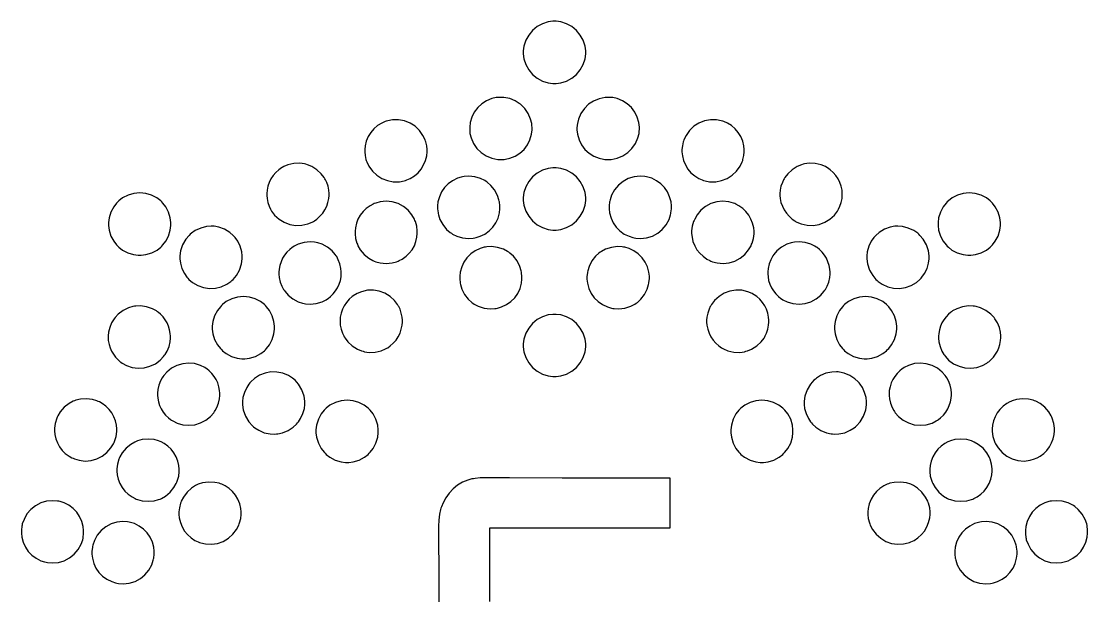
# Model space of a CAD drawing. Header units: millimetres. Extents: x 0 to 289, y 0 to 150.
# Drawn here: x 251.36 to 261.48, y 93.57 to 99.03 of the extents above; entities that cross this region are included whole.
import ezdxf

# ---------------------------------------------------------------- set-up
doc = ezdxf.new("R2010")
doc.units = ezdxf.units.MM
doc.header["$MEASUREMENT"] = 0
doc.layers.add('ENGRAVE', color=3, linetype='Continuous')

msp = doc.modelspace()

# ---------------------------------------------------------------- linework, layer by layer
at = {"layer": 'ENGRAVE'}
for points in [[(256.416, 98.435), (256.431, 98.435), (256.475, 98.441), (256.531, 98.458), (256.581, 98.486), (256.625, 98.522), (256.661, 98.565), (256.688, 98.616), (256.706, 98.671), (256.712, 98.716), (256.712, 98.731), (256.712, 98.746), (256.706, 98.79), (256.688, 98.846), (256.661, 98.896), (256.625, 98.939), (256.581, 98.976), (256.531, 99.003), (256.475, 99.02), (256.431, 99.026), (256.416, 99.026), (256.401, 99.026), (256.356, 99.02), (256.301, 99.003), (256.251, 98.976), (256.207, 98.939), (256.171, 98.896), (256.143, 98.846), (256.126, 98.79), (256.12, 98.746), (256.12, 98.731), (256.12, 98.716), (256.126, 98.671), (256.143, 98.616), (256.171, 98.565), (256.207, 98.522), (256.251, 98.486), (256.301, 98.458), (256.356, 98.441), (256.401, 98.435), (256.416, 98.435)], [(255.938, 97.714), (255.952, 97.716), (255.993, 97.725), (256.043, 97.745), (256.088, 97.774), (256.127, 97.81), (256.159, 97.853), (256.182, 97.9), (256.197, 97.953), (256.203, 97.994), (256.203, 98.008), (256.203, 98.016), (256.201, 98.037), (256.201, 98.039), (256.2, 98.054), (256.189, 98.097), (256.167, 98.15), (256.135, 98.197), (256.104, 98.229), (256.093, 98.238), (256.082, 98.247), (256.044, 98.27), (255.991, 98.292), (255.934, 98.303), (255.891, 98.304), (255.876, 98.303), (255.862, 98.301), (255.821, 98.292), (255.771, 98.271), (255.726, 98.242), (255.687, 98.206), (255.655, 98.164), (255.631, 98.116), (255.616, 98.064), (255.611, 98.022), (255.611, 98.008), (255.611, 98.001), (255.613, 97.98), (255.613, 97.977), (255.614, 97.962), (255.625, 97.919), (255.648, 97.865), (255.68, 97.818), (255.721, 97.779), (255.768, 97.747), (255.821, 97.725), (255.878, 97.714), (255.923, 97.713), (255.938, 97.714)], [(256.631, 98.039), (256.631, 98.037), (256.629, 98.015), (256.629, 98.008), (256.629, 97.994), (256.634, 97.953), (256.649, 97.9), (256.673, 97.853), (256.705, 97.81), (256.744, 97.774), (256.789, 97.745), (256.839, 97.725), (256.88, 97.716), (256.894, 97.714), (256.909, 97.713), (256.954, 97.714), (257.011, 97.725), (257.064, 97.747), (257.111, 97.779), (257.151, 97.818), (257.184, 97.865), (257.207, 97.919), (257.218, 97.962), (257.219, 97.977), (257.219, 97.98), (257.221, 98.001), (257.221, 98.008), (257.221, 98.022), (257.215, 98.064), (257.2, 98.116), (257.177, 98.164), (257.145, 98.206), (257.106, 98.242), (257.061, 98.271), (257.011, 98.292), (256.97, 98.301), (256.956, 98.303), (256.941, 98.304), (256.896, 98.303), (256.839, 98.291), (256.786, 98.269), (256.739, 98.238), (256.699, 98.198), (256.666, 98.151), (256.643, 98.098), (256.633, 98.054), (256.631, 98.039)], [(254.82, 98.078), (254.808, 98.074), (254.776, 98.06), (254.736, 98.035), (254.701, 98.005), (254.672, 97.971), (254.648, 97.932), (254.63, 97.889), (254.619, 97.844), (254.615, 97.809), (254.615, 97.797), (254.615, 97.785), (254.619, 97.751), (254.627, 97.713), (254.63, 97.705), (254.634, 97.691), (254.654, 97.651), (254.688, 97.603), (254.729, 97.564), (254.777, 97.533), (254.83, 97.513), (254.886, 97.502), (254.944, 97.503), (254.988, 97.511), (255.003, 97.515), (255.014, 97.519), (255.046, 97.534), (255.086, 97.558), (255.121, 97.588), (255.151, 97.623), (255.174, 97.662), (255.192, 97.704), (255.203, 97.749), (255.207, 97.785), (255.207, 97.797), (255.207, 97.808), (255.203, 97.843), (255.195, 97.881), (255.192, 97.888), (255.188, 97.902), (255.168, 97.943), (255.135, 97.99), (255.093, 98.029), (255.045, 98.06), (254.992, 98.081), (254.936, 98.091), (254.878, 98.09), (254.834, 98.082), (254.82, 98.078)], [(257.829, 97.515), (257.844, 97.511), (257.888, 97.503), (257.946, 97.502), (258.002, 97.513), (258.055, 97.533), (258.103, 97.564), (258.144, 97.603), (258.178, 97.651), (258.197, 97.691), (258.202, 97.705), (258.204, 97.713), (258.213, 97.751), (258.217, 97.785), (258.217, 97.797), (258.217, 97.809), (258.213, 97.844), (258.202, 97.889), (258.184, 97.932), (258.16, 97.971), (258.131, 98.005), (258.096, 98.035), (258.056, 98.06), (258.023, 98.074), (258.012, 98.078), (257.998, 98.082), (257.954, 98.09), (257.896, 98.091), (257.839, 98.081), (257.787, 98.06), (257.739, 98.029), (257.697, 97.99), (257.664, 97.943), (257.644, 97.902), (257.64, 97.888), (257.637, 97.881), (257.629, 97.843), (257.625, 97.808), (257.625, 97.796), (257.625, 97.785), (257.629, 97.749), (257.64, 97.704), (257.658, 97.662), (257.681, 97.623), (257.711, 97.588), (257.746, 97.558), (257.786, 97.534), (257.818, 97.519), (257.829, 97.515)], [(254.129, 97.126), (254.137, 97.131), (254.161, 97.148), (254.19, 97.174), (254.216, 97.203), (254.237, 97.235), (254.254, 97.269), (254.266, 97.306), (254.274, 97.344), (254.277, 97.373), (254.277, 97.383), (254.277, 97.392), (254.274, 97.421), (254.267, 97.459), (254.254, 97.496), (254.242, 97.522), (254.237, 97.53), (254.23, 97.543), (254.203, 97.578), (254.161, 97.617), (254.112, 97.648), (254.071, 97.664), (254.057, 97.668), (254.043, 97.672), (254, 97.678), (253.942, 97.676), (253.886, 97.663), (253.846, 97.646), (253.833, 97.639), (253.825, 97.634), (253.801, 97.617), (253.772, 97.591), (253.746, 97.562), (253.725, 97.53), (253.708, 97.496), (253.696, 97.46), (253.688, 97.422), (253.685, 97.392), (253.685, 97.382), (253.685, 97.373), (253.688, 97.344), (253.695, 97.306), (253.708, 97.269), (253.72, 97.243), (253.725, 97.235), (253.732, 97.222), (253.76, 97.186), (253.803, 97.147), (253.851, 97.117), (253.905, 97.097), (253.961, 97.088), (254.018, 97.089), (254.074, 97.102), (254.116, 97.119), (254.129, 97.126)], [(258.703, 97.126), (258.716, 97.119), (258.758, 97.102), (258.814, 97.089), (258.871, 97.088), (258.927, 97.097), (258.981, 97.117), (259.029, 97.147), (259.072, 97.186), (259.1, 97.222), (259.107, 97.235), (259.112, 97.243), (259.124, 97.269), (259.137, 97.306), (259.144, 97.344), (259.147, 97.373), (259.147, 97.382), (259.147, 97.392), (259.144, 97.422), (259.136, 97.46), (259.124, 97.496), (259.107, 97.53), (259.086, 97.562), (259.06, 97.591), (259.031, 97.617), (259.007, 97.634), (258.999, 97.639), (258.986, 97.646), (258.945, 97.663), (258.889, 97.676), (258.832, 97.678), (258.788, 97.672), (258.774, 97.668), (258.76, 97.664), (258.72, 97.648), (258.671, 97.617), (258.629, 97.578), (258.602, 97.543), (258.595, 97.53), (258.59, 97.522), (258.578, 97.496), (258.565, 97.459), (258.558, 97.421), (258.555, 97.392), (258.555, 97.383), (258.555, 97.373), (258.558, 97.344), (258.565, 97.306), (258.578, 97.269), (258.595, 97.235), (258.616, 97.203), (258.642, 97.174), (258.671, 97.148), (258.695, 97.131), (258.703, 97.126)], [(255.437, 97.013), (255.449, 97.005), (255.489, 96.986), (255.544, 96.969), (255.601, 96.963), (255.645, 96.966), (255.659, 96.969), (255.672, 96.972), (255.709, 96.984), (255.755, 97.006), (255.795, 97.036), (255.83, 97.072), (255.858, 97.113), (255.88, 97.158), (255.893, 97.207), (255.897, 97.246), (255.897, 97.259), (255.897, 97.273), (255.893, 97.312), (255.892, 97.317), (255.889, 97.331), (255.875, 97.373), (255.848, 97.424), (255.811, 97.468), (255.778, 97.497), (255.766, 97.505), (255.754, 97.513), (255.714, 97.532), (255.659, 97.549), (255.602, 97.555), (255.558, 97.552), (255.544, 97.549), (255.531, 97.547), (255.494, 97.535), (255.448, 97.512), (255.408, 97.482), (255.373, 97.447), (255.345, 97.405), (255.324, 97.36), (255.31, 97.311), (255.306, 97.272), (255.306, 97.259), (255.306, 97.245), (255.311, 97.206), (255.312, 97.201), (255.314, 97.187), (255.329, 97.145), (255.356, 97.095), (255.392, 97.05), (255.425, 97.021), (255.437, 97.013)], [(256.416, 97.635), (256.401, 97.635), (256.356, 97.629), (256.301, 97.612), (256.251, 97.585), (256.207, 97.548), (256.171, 97.505), (256.143, 97.454), (256.126, 97.399), (256.12, 97.354), (256.12, 97.339), (256.12, 97.324), (256.126, 97.28), (256.143, 97.224), (256.171, 97.174), (256.207, 97.13), (256.251, 97.094), (256.301, 97.067), (256.356, 97.05), (256.401, 97.044), (256.416, 97.044), (256.431, 97.044), (256.475, 97.05), (256.531, 97.067), (256.581, 97.094), (256.625, 97.13), (256.661, 97.174), (256.688, 97.224), (256.706, 97.28), (256.712, 97.324), (256.712, 97.339), (256.712, 97.354), (256.706, 97.399), (256.688, 97.454), (256.661, 97.505), (256.625, 97.548), (256.581, 97.585), (256.531, 97.612), (256.475, 97.629), (256.431, 97.635), (256.416, 97.635)], [(256.94, 97.317), (256.939, 97.312), (256.935, 97.272), (256.935, 97.259), (256.935, 97.246), (256.939, 97.207), (256.953, 97.158), (256.974, 97.113), (257.002, 97.072), (257.037, 97.036), (257.077, 97.006), (257.123, 96.984), (257.16, 96.972), (257.173, 96.969), (257.187, 96.966), (257.232, 96.963), (257.29, 96.97), (257.345, 96.987), (257.395, 97.013), (257.439, 97.049), (257.475, 97.093), (257.503, 97.144), (257.517, 97.187), (257.52, 97.201), (257.521, 97.206), (257.526, 97.246), (257.526, 97.259), (257.526, 97.272), (257.522, 97.311), (257.508, 97.36), (257.487, 97.405), (257.459, 97.447), (257.424, 97.482), (257.383, 97.512), (257.338, 97.535), (257.301, 97.547), (257.288, 97.549), (257.273, 97.552), (257.229, 97.555), (257.171, 97.549), (257.116, 97.532), (257.066, 97.505), (257.022, 97.469), (256.985, 97.425), (256.958, 97.374), (256.943, 97.331), (256.94, 97.317)], [(252.48, 96.805), (252.495, 96.805), (252.539, 96.811), (252.594, 96.827), (252.644, 96.854), (252.679, 96.881), (252.69, 96.891), (252.7, 96.902), (252.727, 96.937), (252.754, 96.987), (252.77, 97.042), (252.776, 97.086), (252.776, 97.101), (252.776, 97.115), (252.77, 97.159), (252.754, 97.214), (252.727, 97.265), (252.7, 97.3), (252.69, 97.31), (252.679, 97.32), (252.643, 97.348), (252.592, 97.375), (252.537, 97.391), (252.48, 97.396), (252.424, 97.391), (252.369, 97.375), (252.318, 97.348), (252.282, 97.32), (252.271, 97.31), (252.261, 97.3), (252.234, 97.265), (252.207, 97.214), (252.19, 97.159), (252.185, 97.115), (252.185, 97.101), (252.185, 97.086), (252.19, 97.042), (252.207, 96.987), (252.234, 96.937), (252.261, 96.902), (252.271, 96.891), (252.282, 96.881), (252.316, 96.854), (252.367, 96.827), (252.422, 96.811), (252.466, 96.805), (252.48, 96.805)], [(260.351, 96.805), (260.366, 96.805), (260.41, 96.811), (260.465, 96.827), (260.515, 96.854), (260.55, 96.881), (260.56, 96.891), (260.571, 96.902), (260.598, 96.937), (260.625, 96.987), (260.642, 97.042), (260.647, 97.086), (260.647, 97.101), (260.647, 97.115), (260.642, 97.159), (260.625, 97.214), (260.598, 97.265), (260.571, 97.3), (260.56, 97.31), (260.55, 97.32), (260.514, 97.348), (260.463, 97.375), (260.408, 97.391), (260.351, 97.396), (260.295, 97.391), (260.24, 97.375), (260.189, 97.348), (260.153, 97.32), (260.142, 97.31), (260.132, 97.3), (260.105, 97.265), (260.078, 97.214), (260.061, 97.159), (260.056, 97.115), (260.056, 97.101), (260.056, 97.086), (260.061, 97.042), (260.078, 96.987), (260.105, 96.937), (260.132, 96.902), (260.142, 96.891), (260.153, 96.881), (260.187, 96.854), (260.238, 96.827), (260.293, 96.811), (260.337, 96.805), (260.351, 96.805)], [(254.705, 96.748), (254.719, 96.743), (254.761, 96.731), (254.819, 96.726), (254.876, 96.731), (254.918, 96.743), (254.932, 96.748), (254.942, 96.753), (254.971, 96.768), (255.007, 96.794), (255.038, 96.823), (255.065, 96.857), (255.086, 96.895), (255.101, 96.935), (255.111, 96.977), (255.114, 97.01), (255.114, 97.022), (255.114, 97.036), (255.109, 97.079), (255.096, 97.125), (255.092, 97.135), (255.086, 97.148), (255.063, 97.187), (255.026, 97.232), (254.982, 97.268), (254.932, 97.295), (254.877, 97.311), (254.82, 97.317), (254.762, 97.312), (254.719, 97.3), (254.705, 97.295), (254.695, 97.29), (254.666, 97.275), (254.63, 97.249), (254.599, 97.22), (254.573, 97.186), (254.551, 97.148), (254.536, 97.108), (254.526, 97.066), (254.523, 97.033), (254.523, 97.022), (254.523, 97.007), (254.528, 96.964), (254.541, 96.918), (254.545, 96.909), (254.551, 96.895), (254.573, 96.857), (254.609, 96.812), (254.654, 96.776), (254.692, 96.754), (254.705, 96.748)], [(257.74, 97.135), (257.736, 97.126), (257.723, 97.079), (257.717, 97.036), (257.717, 97.022), (257.717, 97.01), (257.721, 96.977), (257.73, 96.935), (257.746, 96.895), (257.767, 96.857), (257.794, 96.823), (257.825, 96.794), (257.861, 96.768), (257.89, 96.753), (257.9, 96.748), (257.914, 96.743), (257.958, 96.731), (258.015, 96.726), (258.072, 96.732), (258.126, 96.749), (258.177, 96.775), (258.221, 96.811), (258.258, 96.856), (258.281, 96.895), (258.286, 96.909), (258.29, 96.918), (258.303, 96.964), (258.309, 97.007), (258.309, 97.022), (258.309, 97.033), (258.306, 97.066), (258.296, 97.108), (258.28, 97.148), (258.259, 97.186), (258.233, 97.22), (258.202, 97.249), (258.166, 97.275), (258.137, 97.29), (258.127, 97.295), (258.113, 97.3), (258.069, 97.312), (258.011, 97.317), (257.955, 97.311), (257.9, 97.295), (257.85, 97.268), (257.806, 97.232), (257.769, 97.187), (257.746, 97.148), (257.74, 97.135)], [(253.355, 96.564), (253.367, 96.575), (253.397, 96.611), (253.427, 96.664), (253.446, 96.722), (253.453, 96.769), (253.453, 96.784), (253.453, 96.798), (253.448, 96.838), (253.433, 96.89), (253.41, 96.938), (253.386, 96.972), (253.377, 96.982), (253.367, 96.993), (253.334, 97.021), (253.285, 97.051), (253.231, 97.071), (253.187, 97.079), (253.173, 97.079), (253.158, 97.08), (253.114, 97.077), (253.059, 97.063), (253.006, 97.039), (252.97, 97.013), (252.959, 97.004), (252.948, 96.993), (252.918, 96.958), (252.887, 96.904), (252.868, 96.846), (252.862, 96.8), (252.862, 96.784), (252.862, 96.771), (252.867, 96.73), (252.881, 96.678), (252.905, 96.63), (252.928, 96.596), (252.938, 96.586), (252.947, 96.575), (252.982, 96.546), (253.032, 96.516), (253.086, 96.497), (253.142, 96.489), (253.199, 96.491), (253.254, 96.505), (253.307, 96.529), (253.344, 96.554), (253.355, 96.564)], [(259.894, 96.586), (259.903, 96.596), (259.927, 96.63), (259.951, 96.678), (259.965, 96.73), (259.97, 96.771), (259.97, 96.784), (259.97, 96.8), (259.964, 96.846), (259.945, 96.904), (259.914, 96.958), (259.884, 96.993), (259.872, 97.004), (259.862, 97.013), (259.825, 97.039), (259.773, 97.063), (259.717, 97.077), (259.674, 97.08), (259.659, 97.079), (259.645, 97.079), (259.601, 97.071), (259.547, 97.051), (259.498, 97.021), (259.465, 96.993), (259.455, 96.982), (259.446, 96.972), (259.422, 96.938), (259.399, 96.89), (259.384, 96.838), (259.379, 96.798), (259.379, 96.784), (259.379, 96.769), (259.385, 96.722), (259.404, 96.664), (259.435, 96.611), (259.465, 96.575), (259.477, 96.564), (259.488, 96.554), (259.525, 96.529), (259.578, 96.505), (259.633, 96.491), (259.69, 96.489), (259.746, 96.497), (259.8, 96.516), (259.85, 96.546), (259.884, 96.575), (259.894, 96.586)], [(253.932, 96.882), (253.925, 96.877), (253.903, 96.859), (253.877, 96.834), (253.855, 96.806), (253.836, 96.775), (253.821, 96.742), (253.81, 96.708), (253.803, 96.672), (253.801, 96.645), (253.801, 96.635), (253.801, 96.625), (253.804, 96.592), (253.814, 96.55), (253.83, 96.51), (253.845, 96.48), (253.851, 96.471), (253.859, 96.459), (253.888, 96.426), (253.933, 96.39), (253.983, 96.363), (254.025, 96.349), (254.039, 96.346), (254.053, 96.343), (254.097, 96.34), (254.155, 96.346), (254.21, 96.362), (254.249, 96.382), (254.261, 96.39), (254.269, 96.395), (254.29, 96.412), (254.316, 96.438), (254.339, 96.466), (254.358, 96.496), (254.373, 96.529), (254.384, 96.563), (254.39, 96.599), (254.393, 96.627), (254.393, 96.636), (254.393, 96.647), (254.389, 96.679), (254.38, 96.722), (254.364, 96.762), (254.349, 96.791), (254.343, 96.8), (254.335, 96.812), (254.306, 96.845), (254.261, 96.882), (254.21, 96.909), (254.169, 96.923), (254.155, 96.926), (254.14, 96.929), (254.096, 96.932), (254.039, 96.926), (253.984, 96.909), (253.944, 96.89), (253.932, 96.882)], [(255.981, 96.833), (255.97, 96.841), (255.931, 96.861), (255.876, 96.879), (255.819, 96.886), (255.775, 96.885), (255.761, 96.882), (255.748, 96.88), (255.709, 96.868), (255.663, 96.846), (255.621, 96.817), (255.585, 96.781), (255.556, 96.74), (255.535, 96.693), (255.521, 96.644), (255.516, 96.604), (255.516, 96.591), (255.516, 96.578), (255.52, 96.544), (255.521, 96.54), (255.523, 96.525), (255.536, 96.483), (255.562, 96.432), (255.598, 96.387), (255.63, 96.357), (255.642, 96.349), (255.654, 96.34), (255.693, 96.32), (255.748, 96.302), (255.805, 96.295), (255.849, 96.297), (255.863, 96.3), (255.876, 96.302), (255.914, 96.313), (255.961, 96.335), (256.003, 96.365), (256.038, 96.4), (256.068, 96.442), (256.089, 96.488), (256.103, 96.538), (256.107, 96.577), (256.107, 96.59), (256.107, 96.603), (256.104, 96.638), (256.103, 96.642), (256.101, 96.656), (256.088, 96.698), (256.062, 96.75), (256.026, 96.795), (255.993, 96.825), (255.981, 96.833)], [(257.071, 96.882), (257.057, 96.885), (257.013, 96.886), (256.956, 96.879), (256.901, 96.861), (256.862, 96.841), (256.85, 96.833), (256.838, 96.824), (256.806, 96.795), (256.77, 96.75), (256.744, 96.698), (256.731, 96.656), (256.729, 96.642), (256.728, 96.638), (256.724, 96.602), (256.724, 96.59), (256.724, 96.577), (256.729, 96.538), (256.743, 96.488), (256.764, 96.442), (256.793, 96.4), (256.829, 96.365), (256.871, 96.335), (256.918, 96.313), (256.956, 96.302), (256.969, 96.3), (256.983, 96.297), (257.027, 96.295), (257.084, 96.302), (257.139, 96.32), (257.178, 96.34), (257.19, 96.349), (257.202, 96.357), (257.234, 96.387), (257.27, 96.432), (257.296, 96.483), (257.309, 96.525), (257.311, 96.54), (257.312, 96.544), (257.316, 96.579), (257.316, 96.591), (257.316, 96.604), (257.311, 96.644), (257.297, 96.693), (257.276, 96.74), (257.247, 96.781), (257.211, 96.817), (257.169, 96.846), (257.123, 96.868), (257.084, 96.88), (257.071, 96.882)], [(258.571, 96.39), (258.583, 96.382), (258.624, 96.362), (258.679, 96.345), (258.736, 96.34), (258.793, 96.346), (258.847, 96.362), (258.898, 96.389), (258.943, 96.425), (258.973, 96.459), (258.981, 96.471), (258.987, 96.48), (259.002, 96.51), (259.018, 96.55), (259.028, 96.592), (259.031, 96.625), (259.031, 96.635), (259.031, 96.645), (259.029, 96.672), (259.022, 96.708), (259.011, 96.742), (258.996, 96.775), (258.977, 96.806), (258.955, 96.834), (258.929, 96.859), (258.907, 96.877), (258.899, 96.882), (258.887, 96.89), (258.848, 96.909), (258.793, 96.926), (258.736, 96.932), (258.692, 96.929), (258.678, 96.926), (258.663, 96.923), (258.621, 96.909), (258.571, 96.882), (258.526, 96.845), (258.497, 96.812), (258.489, 96.8), (258.483, 96.791), (258.468, 96.762), (258.452, 96.722), (258.443, 96.679), (258.439, 96.647), (258.439, 96.636), (258.439, 96.627), (258.442, 96.599), (258.448, 96.563), (258.459, 96.529), (258.474, 96.496), (258.493, 96.466), (258.516, 96.438), (258.542, 96.412), (258.563, 96.395), (258.571, 96.39)], [(254.42, 96.03), (254.428, 96.017), (254.455, 95.982), (254.497, 95.943), (254.546, 95.913), (254.586, 95.896), (254.6, 95.892), (254.614, 95.888), (254.658, 95.882), (254.715, 95.884), (254.771, 95.897), (254.812, 95.914), (254.825, 95.921), (254.833, 95.926), (254.857, 95.943), (254.886, 95.969), (254.912, 95.998), (254.933, 96.03), (254.95, 96.064), (254.962, 96.101), (254.97, 96.139), (254.972, 96.168), (254.972, 96.178), (254.972, 96.188), (254.97, 96.216), (254.962, 96.254), (254.95, 96.291), (254.938, 96.317), (254.933, 96.325), (254.925, 96.338), (254.898, 96.374), (254.855, 96.413), (254.806, 96.443), (254.753, 96.463), (254.697, 96.472), (254.64, 96.471), (254.583, 96.458), (254.542, 96.441), (254.529, 96.433), (254.52, 96.429), (254.496, 96.412), (254.467, 96.386), (254.442, 96.357), (254.421, 96.325), (254.404, 96.291), (254.391, 96.254), (254.383, 96.216), (254.381, 96.187), (254.381, 96.177), (254.381, 96.168), (254.383, 96.139), (254.391, 96.101), (254.403, 96.065), (254.416, 96.038), (254.42, 96.03)], [(257.899, 96.325), (257.894, 96.317), (257.882, 96.291), (257.87, 96.254), (257.862, 96.216), (257.859, 96.188), (257.859, 96.178), (257.859, 96.168), (257.862, 96.139), (257.87, 96.101), (257.882, 96.064), (257.899, 96.03), (257.921, 95.998), (257.946, 95.969), (257.975, 95.943), (257.999, 95.926), (258.007, 95.921), (258.02, 95.914), (258.061, 95.897), (258.117, 95.884), (258.174, 95.882), (258.218, 95.888), (258.232, 95.892), (258.246, 95.896), (258.286, 95.913), (258.335, 95.943), (258.377, 95.982), (258.404, 96.017), (258.411, 96.03), (258.416, 96.038), (258.428, 96.065), (258.441, 96.101), (258.448, 96.139), (258.451, 96.168), (258.451, 96.177), (258.451, 96.187), (258.448, 96.216), (258.441, 96.254), (258.428, 96.291), (258.411, 96.325), (258.39, 96.357), (258.365, 96.386), (258.336, 96.412), (258.312, 96.429), (258.303, 96.433), (258.29, 96.441), (258.249, 96.458), (258.192, 96.471), (258.135, 96.472), (258.079, 96.463), (258.026, 96.443), (257.977, 96.413), (257.934, 96.374), (257.907, 96.338), (257.899, 96.325)], [(253.169, 96.116), (253.169, 96.102), (253.174, 96.058), (253.191, 96.003), (253.218, 95.953), (253.245, 95.918), (253.255, 95.908), (253.265, 95.897), (253.3, 95.871), (253.351, 95.843), (253.406, 95.827), (253.45, 95.821), (253.464, 95.821), (253.479, 95.821), (253.522, 95.827), (253.578, 95.843), (253.628, 95.87), (253.663, 95.897), (253.673, 95.907), (253.684, 95.918), (253.71, 95.953), (253.738, 96.003), (253.754, 96.058), (253.76, 96.102), (253.76, 96.116), (253.76, 96.131), (253.754, 96.175), (253.738, 96.23), (253.71, 96.28), (253.684, 96.315), (253.673, 96.326), (253.663, 96.336), (253.627, 96.364), (253.576, 96.391), (253.521, 96.407), (253.464, 96.412), (253.408, 96.407), (253.353, 96.391), (253.301, 96.364), (253.266, 96.336), (253.255, 96.326), (253.245, 96.315), (253.218, 96.28), (253.191, 96.23), (253.174, 96.175), (253.169, 96.131), (253.169, 96.116)], [(259.159, 95.908), (259.169, 95.897), (259.204, 95.871), (259.254, 95.843), (259.309, 95.827), (259.353, 95.821), (259.368, 95.821), (259.382, 95.821), (259.426, 95.827), (259.481, 95.843), (259.532, 95.871), (259.567, 95.897), (259.577, 95.908), (259.587, 95.918), (259.614, 95.953), (259.641, 96.003), (259.657, 96.058), (259.663, 96.102), (259.663, 96.116), (259.663, 96.131), (259.657, 96.175), (259.641, 96.23), (259.614, 96.28), (259.587, 96.315), (259.577, 96.326), (259.566, 96.336), (259.53, 96.364), (259.479, 96.391), (259.424, 96.407), (259.368, 96.412), (259.311, 96.407), (259.256, 96.391), (259.205, 96.364), (259.169, 96.336), (259.159, 96.326), (259.148, 96.315), (259.121, 96.28), (259.094, 96.23), (259.078, 96.175), (259.072, 96.131), (259.072, 96.116), (259.072, 96.102), (259.078, 96.058), (259.094, 96.003), (259.121, 95.953), (259.148, 95.918), (259.159, 95.908)], [(252.302, 95.788), (252.314, 95.779), (252.354, 95.758), (252.409, 95.739), (252.466, 95.732), (252.522, 95.736), (252.577, 95.75), (252.629, 95.774), (252.675, 95.809), (252.707, 95.842), (252.715, 95.854), (252.722, 95.863), (252.74, 95.893), (252.758, 95.936), (252.768, 95.981), (252.772, 96.016), (252.772, 96.027), (252.772, 96.036), (252.77, 96.062), (252.764, 96.097), (252.754, 96.13), (252.74, 96.162), (252.722, 96.191), (252.701, 96.219), (252.677, 96.244), (252.657, 96.262), (252.65, 96.267), (252.638, 96.275), (252.6, 96.296), (252.545, 96.315), (252.488, 96.323), (252.444, 96.322), (252.43, 96.32), (252.415, 96.317), (252.373, 96.305), (252.322, 96.28), (252.276, 96.245), (252.246, 96.213), (252.237, 96.201), (252.23, 96.192), (252.213, 96.161), (252.195, 96.119), (252.184, 96.074), (252.18, 96.039), (252.18, 96.028), (252.18, 96.019), (252.182, 95.993), (252.189, 95.958), (252.199, 95.925), (252.213, 95.893), (252.23, 95.864), (252.251, 95.836), (252.275, 95.811), (252.295, 95.793), (252.302, 95.788)], [(256.416, 96.243), (256.401, 96.243), (256.356, 96.237), (256.301, 96.22), (256.251, 96.193), (256.207, 96.157), (256.171, 96.113), (256.143, 96.063), (256.126, 96.007), (256.12, 95.963), (256.12, 95.948), (256.12, 95.933), (256.126, 95.888), (256.143, 95.833), (256.171, 95.783), (256.207, 95.739), (256.251, 95.703), (256.301, 95.676), (256.356, 95.658), (256.401, 95.652), (256.416, 95.652), (256.431, 95.652), (256.475, 95.658), (256.531, 95.676), (256.581, 95.703), (256.625, 95.739), (256.661, 95.783), (256.688, 95.833), (256.706, 95.888), (256.712, 95.933), (256.712, 95.948), (256.712, 95.963), (256.706, 96.007), (256.688, 96.063), (256.661, 96.113), (256.625, 96.157), (256.581, 96.193), (256.531, 96.22), (256.475, 96.237), (256.431, 96.243), (256.416, 96.243)], [(260.402, 96.32), (260.388, 96.322), (260.344, 96.323), (260.287, 96.315), (260.233, 96.296), (260.194, 96.275), (260.182, 96.267), (260.175, 96.262), (260.155, 96.244), (260.131, 96.219), (260.11, 96.191), (260.092, 96.162), (260.079, 96.13), (260.068, 96.097), (260.062, 96.062), (260.06, 96.036), (260.06, 96.027), (260.06, 96.016), (260.064, 95.981), (260.075, 95.936), (260.092, 95.893), (260.11, 95.863), (260.117, 95.854), (260.125, 95.842), (260.156, 95.809), (260.203, 95.774), (260.255, 95.75), (260.309, 95.736), (260.366, 95.732), (260.423, 95.739), (260.478, 95.758), (260.517, 95.779), (260.529, 95.788), (260.537, 95.793), (260.557, 95.811), (260.581, 95.836), (260.602, 95.864), (260.619, 95.893), (260.633, 95.925), (260.643, 95.958), (260.649, 95.993), (260.652, 96.019), (260.652, 96.028), (260.652, 96.039), (260.648, 96.074), (260.637, 96.119), (260.619, 96.161), (260.602, 96.192), (260.595, 96.201), (260.587, 96.213), (260.556, 96.245), (260.51, 96.28), (260.459, 96.305), (260.416, 96.317), (260.402, 96.32)], [(253.11, 95.73), (253.097, 95.738), (253.057, 95.758), (253.001, 95.775), (252.944, 95.78), (252.888, 95.774), (252.833, 95.758), (252.783, 95.731), (252.737, 95.694), (252.708, 95.661), (252.699, 95.648), (252.693, 95.639), (252.678, 95.61), (252.662, 95.57), (252.653, 95.528), (252.65, 95.495), (252.65, 95.484), (252.65, 95.475), (252.652, 95.448), (252.658, 95.412), (252.669, 95.378), (252.684, 95.345), (252.703, 95.314), (252.726, 95.286), (252.752, 95.261), (252.773, 95.243), (252.781, 95.238), (252.793, 95.23), (252.834, 95.21), (252.889, 95.194), (252.946, 95.189), (253.003, 95.194), (253.057, 95.211), (253.108, 95.237), (253.153, 95.274), (253.183, 95.308), (253.191, 95.32), (253.197, 95.329), (253.213, 95.358), (253.228, 95.398), (253.237, 95.441), (253.241, 95.473), (253.241, 95.484), (253.241, 95.493), (253.238, 95.521), (253.232, 95.556), (253.221, 95.591), (253.206, 95.623), (253.187, 95.654), (253.165, 95.682), (253.139, 95.708), (253.117, 95.725), (253.11, 95.73)], [(259.722, 95.73), (259.715, 95.725), (259.693, 95.708), (259.667, 95.682), (259.645, 95.654), (259.626, 95.624), (259.611, 95.591), (259.6, 95.556), (259.593, 95.521), (259.591, 95.493), (259.591, 95.484), (259.591, 95.473), (259.594, 95.44), (259.604, 95.398), (259.619, 95.358), (259.635, 95.329), (259.641, 95.32), (259.649, 95.308), (259.679, 95.274), (259.724, 95.237), (259.775, 95.211), (259.829, 95.194), (259.886, 95.189), (259.942, 95.194), (259.998, 95.21), (260.039, 95.23), (260.051, 95.238), (260.059, 95.243), (260.08, 95.261), (260.106, 95.286), (260.129, 95.314), (260.147, 95.345), (260.162, 95.378), (260.173, 95.412), (260.18, 95.448), (260.182, 95.475), (260.182, 95.484), (260.182, 95.495), (260.179, 95.528), (260.17, 95.57), (260.154, 95.61), (260.139, 95.639), (260.132, 95.648), (260.124, 95.661), (260.094, 95.694), (260.049, 95.731), (259.999, 95.758), (259.944, 95.774), (259.888, 95.78), (259.831, 95.775), (259.775, 95.758), (259.735, 95.738), (259.722, 95.73)], [(253.978, 95.211), (253.986, 95.221), (254.007, 95.253), (254.029, 95.3), (254.043, 95.349), (254.047, 95.388), (254.047, 95.401), (254.047, 95.417), (254.04, 95.465), (254.019, 95.526), (253.986, 95.581), (253.954, 95.617), (253.941, 95.628), (253.93, 95.637), (253.892, 95.661), (253.838, 95.684), (253.782, 95.695), (253.725, 95.696), (253.67, 95.685), (253.616, 95.664), (253.568, 95.633), (253.534, 95.602), (253.525, 95.591), (253.516, 95.581), (253.495, 95.549), (253.474, 95.502), (253.46, 95.453), (253.456, 95.414), (253.456, 95.401), (253.456, 95.385), (253.463, 95.337), (253.483, 95.276), (253.516, 95.221), (253.549, 95.185), (253.561, 95.175), (253.572, 95.165), (253.609, 95.142), (253.662, 95.119), (253.719, 95.107), (253.762, 95.105), (253.777, 95.107), (253.791, 95.108), (253.834, 95.117), (253.888, 95.139), (253.936, 95.17), (253.968, 95.2), (253.978, 95.211)], [(259.055, 95.107), (259.069, 95.105), (259.113, 95.107), (259.17, 95.119), (259.223, 95.142), (259.26, 95.165), (259.271, 95.175), (259.283, 95.185), (259.315, 95.221), (259.349, 95.276), (259.369, 95.337), (259.376, 95.385), (259.376, 95.401), (259.376, 95.414), (259.372, 95.453), (259.359, 95.502), (259.337, 95.549), (259.316, 95.581), (259.307, 95.591), (259.298, 95.602), (259.265, 95.632), (259.217, 95.663), (259.164, 95.685), (259.121, 95.694), (259.107, 95.696), (259.092, 95.697), (259.048, 95.695), (258.992, 95.683), (258.939, 95.661), (258.902, 95.637), (258.891, 95.628), (258.878, 95.617), (258.846, 95.581), (258.813, 95.526), (258.792, 95.465), (258.785, 95.417), (258.785, 95.401), (258.785, 95.388), (258.789, 95.349), (258.803, 95.3), (258.825, 95.253), (258.846, 95.221), (258.854, 95.211), (258.864, 95.2), (258.896, 95.17), (258.944, 95.139), (258.997, 95.117), (259.04, 95.108), (259.055, 95.107)], [(251.847, 94.876), (251.86, 94.87), (251.904, 94.857), (251.961, 94.85), (252.018, 94.855), (252.073, 94.87), (252.124, 94.895), (252.169, 94.93), (252.207, 94.974), (252.231, 95.012), (252.237, 95.026), (252.241, 95.035), (252.256, 95.084), (252.263, 95.13), (252.263, 95.146), (252.263, 95.156), (252.259, 95.189), (252.25, 95.231), (252.235, 95.27), (252.215, 95.307), (252.19, 95.34), (252.16, 95.37), (252.125, 95.396), (252.097, 95.412), (252.087, 95.416), (252.074, 95.422), (252.032, 95.434), (251.975, 95.442), (251.917, 95.437), (251.875, 95.427), (251.861, 95.422), (251.848, 95.417), (251.809, 95.396), (251.763, 95.36), (251.726, 95.317), (251.703, 95.279), (251.697, 95.266), (251.693, 95.257), (251.678, 95.207), (251.671, 95.161), (251.671, 95.146), (251.671, 95.135), (251.674, 95.103), (251.684, 95.061), (251.699, 95.022), (251.719, 94.985), (251.744, 94.951), (251.774, 94.922), (251.809, 94.896), (251.837, 94.88), (251.847, 94.876)], [(254.657, 95.342), (254.647, 95.352), (254.611, 95.38), (254.56, 95.407), (254.505, 95.423), (254.448, 95.428), (254.392, 95.423), (254.337, 95.407), (254.285, 95.38), (254.25, 95.352), (254.239, 95.342), (254.229, 95.332), (254.202, 95.297), (254.175, 95.246), (254.158, 95.191), (254.152, 95.147), (254.152, 95.133), (254.152, 95.118), (254.158, 95.075), (254.175, 95.02), (254.202, 94.969), (254.229, 94.934), (254.239, 94.924), (254.249, 94.913), (254.284, 94.887), (254.335, 94.859), (254.39, 94.843), (254.434, 94.837), (254.448, 94.837), (254.463, 94.837), (254.506, 94.843), (254.561, 94.859), (254.612, 94.887), (254.647, 94.913), (254.657, 94.924), (254.668, 94.934), (254.694, 94.969), (254.722, 95.02), (254.738, 95.075), (254.744, 95.118), (254.744, 95.133), (254.744, 95.147), (254.738, 95.191), (254.722, 95.246), (254.694, 95.297), (254.668, 95.332), (254.657, 95.342)], [(258.384, 94.837), (258.398, 94.837), (258.442, 94.843), (258.497, 94.859), (258.548, 94.887), (258.582, 94.913), (258.593, 94.924), (258.603, 94.934), (258.63, 94.969), (258.657, 95.02), (258.674, 95.075), (258.679, 95.118), (258.679, 95.133), (258.679, 95.147), (258.674, 95.191), (258.657, 95.246), (258.63, 95.297), (258.603, 95.332), (258.593, 95.342), (258.582, 95.352), (258.546, 95.38), (258.495, 95.407), (258.44, 95.423), (258.384, 95.428), (258.327, 95.423), (258.272, 95.407), (258.221, 95.38), (258.185, 95.352), (258.175, 95.342), (258.164, 95.332), (258.138, 95.297), (258.11, 95.246), (258.094, 95.191), (258.088, 95.147), (258.088, 95.133), (258.088, 95.118), (258.094, 95.075), (258.11, 95.02), (258.138, 94.969), (258.164, 94.934), (258.175, 94.924), (258.185, 94.913), (258.22, 94.887), (258.271, 94.859), (258.326, 94.843), (258.369, 94.837), (258.384, 94.837)], [(260.569, 95.146), (260.569, 95.13), (260.576, 95.084), (260.591, 95.035), (260.595, 95.026), (260.601, 95.012), (260.625, 94.974), (260.663, 94.93), (260.708, 94.895), (260.759, 94.87), (260.814, 94.855), (260.871, 94.85), (260.928, 94.857), (260.972, 94.87), (260.985, 94.876), (260.995, 94.88), (261.023, 94.896), (261.058, 94.922), (261.088, 94.951), (261.113, 94.985), (261.133, 95.022), (261.148, 95.061), (261.157, 95.103), (261.161, 95.135), (261.161, 95.146), (261.161, 95.161), (261.154, 95.207), (261.139, 95.257), (261.135, 95.266), (261.129, 95.279), (261.106, 95.317), (261.068, 95.36), (261.023, 95.396), (260.984, 95.417), (260.971, 95.422), (260.957, 95.427), (260.915, 95.437), (260.857, 95.442), (260.8, 95.434), (260.758, 95.422), (260.745, 95.416), (260.735, 95.412), (260.707, 95.396), (260.672, 95.37), (260.642, 95.34), (260.617, 95.307), (260.597, 95.27), (260.582, 95.231), (260.572, 95.189), (260.569, 95.156), (260.569, 95.146)], [(252.446, 95.036), (252.433, 95.03), (252.395, 95.008), (252.35, 94.972), (252.314, 94.927), (252.292, 94.889), (252.286, 94.875), (252.282, 94.866), (252.269, 94.82), (252.264, 94.777), (252.264, 94.763), (252.264, 94.752), (252.267, 94.718), (252.277, 94.676), (252.292, 94.635), (252.313, 94.598), (252.34, 94.564), (252.371, 94.534), (252.407, 94.509), (252.436, 94.494), (252.446, 94.489), (252.46, 94.484), (252.502, 94.472), (252.559, 94.467), (252.617, 94.472), (252.659, 94.484), (252.673, 94.489), (252.686, 94.495), (252.724, 94.517), (252.769, 94.553), (252.805, 94.598), (252.827, 94.636), (252.833, 94.649), (252.836, 94.658), (252.85, 94.705), (252.855, 94.748), (252.855, 94.762), (252.855, 94.773), (252.852, 94.807), (252.842, 94.849), (252.827, 94.889), (252.805, 94.927), (252.779, 94.961), (252.748, 94.99), (252.712, 95.016), (252.683, 95.031), (252.673, 95.036), (252.659, 95.041), (252.617, 95.053), (252.559, 95.058), (252.502, 95.053), (252.46, 95.041), (252.446, 95.036)], [(260.386, 95.036), (260.372, 95.041), (260.33, 95.053), (260.272, 95.058), (260.215, 95.053), (260.173, 95.041), (260.159, 95.036), (260.149, 95.031), (260.12, 95.016), (260.084, 94.99), (260.053, 94.961), (260.027, 94.927), (260.005, 94.889), (259.99, 94.849), (259.98, 94.807), (259.977, 94.773), (259.977, 94.762), (259.977, 94.748), (259.982, 94.705), (259.995, 94.658), (259.999, 94.649), (260.005, 94.636), (260.027, 94.598), (260.063, 94.553), (260.108, 94.517), (260.146, 94.495), (260.159, 94.489), (260.173, 94.484), (260.215, 94.472), (260.272, 94.467), (260.33, 94.472), (260.372, 94.484), (260.386, 94.489), (260.396, 94.494), (260.425, 94.509), (260.461, 94.534), (260.492, 94.564), (260.518, 94.598), (260.54, 94.635), (260.555, 94.676), (260.565, 94.718), (260.568, 94.752), (260.568, 94.763), (260.568, 94.777), (260.563, 94.82), (260.55, 94.866), (260.546, 94.875), (260.54, 94.889), (260.518, 94.927), (260.482, 94.972), (260.437, 95.008), (260.399, 95.03), (260.386, 95.036)], [(253.425, 94.254), (253.428, 94.262), (253.438, 94.304), (253.443, 94.342), (253.443, 94.355), (253.443, 94.366), (253.439, 94.4), (253.429, 94.444), (253.412, 94.486), (253.389, 94.524), (253.361, 94.559), (253.328, 94.589), (253.29, 94.614), (253.259, 94.629), (253.248, 94.633), (253.235, 94.638), (253.192, 94.647), (253.134, 94.65), (253.077, 94.642), (253.036, 94.629), (253.022, 94.623), (253.009, 94.616), (252.972, 94.593), (252.929, 94.555), (252.895, 94.508), (252.874, 94.469), (252.869, 94.456), (252.867, 94.448), (252.856, 94.406), (252.852, 94.368), (252.852, 94.355), (252.852, 94.343), (252.855, 94.309), (252.866, 94.265), (252.882, 94.224), (252.905, 94.185), (252.933, 94.151), (252.967, 94.121), (253.004, 94.096), (253.035, 94.081), (253.046, 94.077), (253.06, 94.072), (253.104, 94.062), (253.162, 94.06), (253.219, 94.068), (253.272, 94.087), (253.321, 94.116), (253.364, 94.154), (253.399, 94.2), (253.42, 94.24), (253.425, 94.254)], [(259.389, 94.355), (259.389, 94.342), (259.393, 94.304), (259.404, 94.262), (259.407, 94.254), (259.412, 94.24), (259.433, 94.2), (259.468, 94.154), (259.511, 94.116), (259.56, 94.087), (259.613, 94.068), (259.67, 94.06), (259.728, 94.062), (259.772, 94.072), (259.786, 94.077), (259.797, 94.081), (259.828, 94.096), (259.865, 94.121), (259.899, 94.151), (259.927, 94.185), (259.95, 94.224), (259.966, 94.265), (259.977, 94.309), (259.98, 94.343), (259.98, 94.355), (259.98, 94.368), (259.976, 94.406), (259.966, 94.448), (259.963, 94.456), (259.958, 94.469), (259.937, 94.508), (259.903, 94.555), (259.86, 94.593), (259.823, 94.616), (259.81, 94.623), (259.797, 94.629), (259.755, 94.642), (259.698, 94.65), (259.64, 94.647), (259.597, 94.638), (259.584, 94.633), (259.573, 94.629), (259.542, 94.614), (259.504, 94.589), (259.471, 94.559), (259.443, 94.524), (259.42, 94.486), (259.403, 94.444), (259.393, 94.4), (259.389, 94.366), (259.389, 94.355)], [(251.591, 93.888), (251.605, 93.885), (251.65, 93.882), (251.708, 93.887), (251.763, 93.903), (251.813, 93.93), (251.858, 93.965), (251.895, 94.008), (251.923, 94.059), (251.939, 94.101), (251.942, 94.116), (251.943, 94.121), (251.948, 94.164), (251.948, 94.178), (251.948, 94.191), (251.944, 94.229), (251.931, 94.277), (251.91, 94.323), (251.882, 94.363), (251.848, 94.399), (251.808, 94.429), (251.763, 94.452), (251.726, 94.464), (251.714, 94.467), (251.699, 94.47), (251.654, 94.473), (251.597, 94.468), (251.542, 94.452), (251.492, 94.425), (251.447, 94.39), (251.41, 94.347), (251.382, 94.296), (251.366, 94.254), (251.363, 94.239), (251.362, 94.234), (251.357, 94.191), (251.357, 94.177), (251.357, 94.164), (251.361, 94.126), (251.374, 94.078), (251.395, 94.033), (251.423, 93.992), (251.457, 93.956), (251.497, 93.926), (251.542, 93.903), (251.578, 93.891), (251.591, 93.888)], [(260.884, 94.178), (260.884, 94.162), (260.889, 94.121), (260.89, 94.116), (260.893, 94.101), (260.909, 94.059), (260.937, 94.008), (260.974, 93.965), (261.018, 93.93), (261.069, 93.903), (261.124, 93.887), (261.181, 93.882), (261.226, 93.885), (261.241, 93.888), (261.253, 93.891), (261.29, 93.903), (261.335, 93.926), (261.375, 93.956), (261.409, 93.992), (261.437, 94.033), (261.458, 94.078), (261.471, 94.126), (261.475, 94.164), (261.475, 94.177), (261.475, 94.193), (261.47, 94.234), (261.469, 94.239), (261.466, 94.253), (261.451, 94.295), (261.423, 94.345), (261.386, 94.389), (261.353, 94.418), (261.341, 94.426), (261.329, 94.433), (261.289, 94.452), (261.234, 94.468), (261.176, 94.473), (261.132, 94.47), (261.118, 94.467), (261.106, 94.464), (261.069, 94.452), (261.024, 94.429), (260.984, 94.399), (260.95, 94.363), (260.922, 94.323), (260.901, 94.277), (260.888, 94.229), (260.884, 94.191), (260.884, 94.178)], [(252.032, 94.037), (252.031, 94.032), (252.026, 93.992), (252.026, 93.979), (252.026, 93.966), (252.031, 93.928), (252.044, 93.878), (252.065, 93.833), (252.093, 93.792), (252.128, 93.756), (252.169, 93.727), (252.214, 93.704), (252.251, 93.692), (252.264, 93.689), (252.279, 93.686), (252.324, 93.684), (252.381, 93.69), (252.436, 93.707), (252.486, 93.734), (252.53, 93.77), (252.566, 93.813), (252.594, 93.865), (252.609, 93.907), (252.612, 93.922), (252.613, 93.926), (252.618, 93.966), (252.618, 93.98), (252.618, 93.993), (252.613, 94.031), (252.6, 94.08), (252.579, 94.126), (252.55, 94.167), (252.515, 94.203), (252.475, 94.232), (252.429, 94.255), (252.392, 94.267), (252.379, 94.269), (252.365, 94.272), (252.32, 94.275), (252.262, 94.269), (252.208, 94.252), (252.158, 94.225), (252.114, 94.189), (252.077, 94.145), (252.05, 94.094), (252.035, 94.052), (252.032, 94.037)], [(260.214, 93.98), (260.214, 93.965), (260.219, 93.926), (260.22, 93.922), (260.223, 93.907), (260.238, 93.865), (260.265, 93.813), (260.302, 93.77), (260.346, 93.734), (260.396, 93.707), (260.45, 93.69), (260.508, 93.684), (260.553, 93.686), (260.568, 93.689), (260.58, 93.692), (260.618, 93.704), (260.663, 93.727), (260.704, 93.756), (260.738, 93.792), (260.767, 93.833), (260.788, 93.878), (260.801, 93.928), (260.806, 93.966), (260.806, 93.979), (260.806, 93.994), (260.801, 94.032), (260.8, 94.037), (260.797, 94.052), (260.782, 94.094), (260.755, 94.145), (260.718, 94.189), (260.674, 94.225), (260.624, 94.252), (260.57, 94.269), (260.512, 94.275), (260.467, 94.272), (260.452, 94.269), (260.44, 94.267), (260.402, 94.255), (260.357, 94.232), (260.316, 94.203), (260.282, 94.167), (260.253, 94.126), (260.232, 94.08), (260.219, 94.031), (260.214, 93.993), (260.214, 93.98)]]:
    msp.add_lwpolyline(points, close=True, dxfattribs=at)
msp.add_lwpolyline([(255.802, 93.515), (255.802, 93.663), (255.802, 93.663), (255.802, 94.216), (257.515, 94.216), (257.515, 94.688), (256.677, 94.688), (256.489, 94.688), (255.988, 94.69), (255.926, 94.69), (255.908, 94.69), (255.857, 94.691), (255.784, 94.691), (255.712, 94.689), (255.662, 94.685), (255.646, 94.682), (255.632, 94.68), (255.593, 94.669), (255.543, 94.648), (255.497, 94.62), (255.455, 94.585), (255.417, 94.546), (255.385, 94.501), (255.359, 94.453), (255.343, 94.415), (255.338, 94.402), (255.334, 94.388), (255.325, 94.346), (255.318, 94.289), (255.316, 94.231), (255.316, 94.188), (255.316, 94.173), (255.316, 94.131), (255.317, 93.785), (255.317, 93.67), (255.317, 91.635)], dxfattribs=at)

doc.saveas('drawing.dxf')
